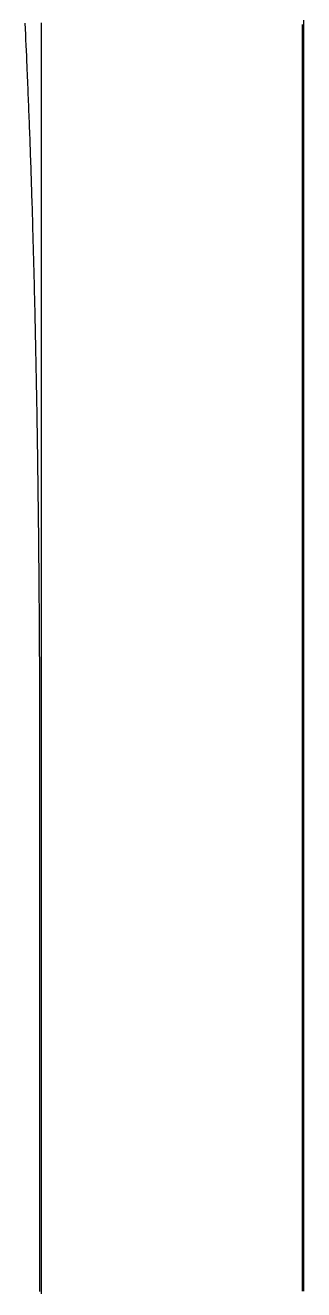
# Model space of a CAD drawing. Header units: millimetres. Extents: x -253 to 256, y -315 to 312.
# Drawn here: x -81.16 to -72.77, y -141.14 to -103.08 of the extents above; entities that cross this region are included whole.
import ezdxf

# ---------------------------------------------------------------- set-up
doc = ezdxf.new("R2010")
doc.units = ezdxf.units.MM
doc.layers.add('SKETCH', color=5, linetype='Continuous')

msp = doc.modelspace()

# ---------------------------------------------------------------- linework, layer by layer
at = {"layer": 'SKETCH', "flags": 128}
for points in [[(-80.722, -141.201), (-80.722, -140.97), (-80.722, -140.739), (-80.722, -140.508), (-80.722, -140.276), (-80.722, -140.045), (-80.722, -139.814), (-80.722, -139.583), (-80.722, -139.352), (-80.722, -139.12), (-80.722, -138.889), (-80.722, -138.658), (-80.722, -138.427), (-80.722, -138.195), (-80.722, -137.964), (-80.722, -137.733), (-80.722, -137.502), (-80.722, -137.27), (-80.722, -137.039), (-80.722, -136.808), (-80.722, -136.577), (-80.722, -136.345), (-80.722, -136.114), (-80.722, -135.883), (-80.722, -135.652), (-80.722, -135.42), (-80.722, -135.189), (-80.722, -134.958), (-80.722, -134.727), (-80.722, -134.495), (-80.722, -134.264), (-80.722, -134.033), (-80.722, -133.801), (-80.722, -133.57), (-80.722, -133.339), (-80.722, -133.108), (-80.722, -132.876), (-80.722, -132.645), (-80.722, -132.414), (-80.722, -132.183), (-80.722, -131.951), (-80.722, -131.72), (-80.722, -131.489), (-80.722, -131.257), (-80.722, -131.026), (-80.722, -130.795), (-80.722, -130.564), (-80.722, -130.331), (-80.722, -130.096), (-80.722, -129.86), (-80.722, -129.621), (-80.722, -129.382), (-80.722, -129.141), (-80.722, -128.9), (-80.722, -128.659), (-80.722, -128.417), (-80.722, -128.176), (-80.722, -127.936), (-80.722, -127.696), (-80.722, -127.458), (-80.722, -127.221), (-80.722, -126.986), (-80.722, -126.754), (-80.722, -126.524), (-80.722, -126.297), (-80.722, -126.073), (-80.722, -125.853), (-80.722, -125.636), (-80.722, -125.424), (-80.722, -125.216), (-80.722, -125.013), (-80.723, -124.861), (-80.723, -124.711), (-80.723, -124.564), (-80.723, -124.419), (-80.723, -124.277), (-80.724, -124.137), (-80.724, -123.998), (-80.724, -123.861), (-80.724, -123.726), (-80.724, -123.592), (-80.725, -123.459), (-80.725, -123.328), (-80.725, -123.197), (-80.725, -123.066), (-80.726, -122.936), (-80.726, -122.806), (-80.726, -122.677), (-80.727, -122.547), (-80.727, -122.417), (-80.728, -122.286), (-80.728, -122.155), (-80.729, -122.023), (-80.73, -121.89), (-80.73, -121.756), (-80.731, -121.621), (-80.732, -121.486), (-80.732, -121.351), (-80.733, -121.216), (-80.734, -121.082), (-80.735, -120.947), (-80.736, -120.812), (-80.737, -120.678), (-80.738, -120.543), (-80.739, -120.409), (-80.74, -120.274), (-80.741, -120.14), (-80.742, -120.006), (-80.743, -119.872), (-80.744, -119.738), (-80.745, -119.604), (-80.747, -119.47), (-80.748, -119.337), (-80.749, -119.203), (-80.75, -119.07), (-80.752, -118.937), (-80.753, -118.804), (-80.754, -118.672), (-80.756, -118.539), (-80.757, -118.407), (-80.758, -118.274), (-80.76, -118.142), (-80.761, -118.01), (-80.763, -117.878), (-80.764, -117.746), (-80.766, -117.614), (-80.767, -117.482), (-80.769, -117.351), (-80.77, -117.219), (-80.772, -117.088), (-80.774, -116.957), (-80.775, -116.826), (-80.777, -116.695), (-80.779, -116.565), (-80.78, -116.434), (-80.782, -116.304), (-80.784, -116.174), (-80.786, -116.044), (-80.788, -115.915), (-80.79, -115.785), (-80.791, -115.656), (-80.793, -115.527), (-80.795, -115.399), (-80.797, -115.27), (-80.799, -115.142), (-80.802, -115.014), (-80.804, -114.886), (-80.806, -114.758), (-80.808, -114.63), (-80.81, -114.503), (-80.812, -114.376), (-80.815, -114.249), (-80.817, -114.122), (-80.819, -113.995), (-80.822, -113.869), (-80.824, -113.742), (-80.826, -113.616), (-80.829, -113.491), (-80.831, -113.365), (-80.834, -113.24), (-80.836, -113.115), (-80.839, -112.99), (-80.841, -112.866), (-80.844, -112.742), (-80.846, -112.618), (-80.849, -112.494), (-80.852, -112.371), (-80.854, -112.248), (-80.857, -112.126), (-80.86, -112.003), (-80.863, -111.881), (-80.865, -111.759), (-80.868, -111.637), (-80.871, -111.515), (-80.874, -111.394), (-80.877, -111.273), (-80.879, -111.152), (-80.882, -111.032), (-80.885, -110.912), (-80.888, -110.792), (-80.891, -110.672), (-80.894, -110.553), (-80.897, -110.434), (-80.9, -110.315), (-80.903, -110.196), (-80.907, -110.078), (-80.91, -109.961), (-80.913, -109.843), (-80.916, -109.726), (-80.919, -109.61), (-80.922, -109.493), (-80.926, -109.377), (-80.929, -109.261), (-80.932, -109.146), (-80.936, -109.031), (-80.939, -108.916), (-80.942, -108.801), (-80.946, -108.687), (-80.949, -108.573), (-80.953, -108.459), (-80.956, -108.346), (-80.96, -108.233), (-80.963, -108.12), (-80.967, -108.008), (-80.97, -107.896), (-80.974, -107.784), (-80.978, -107.673), (-80.981, -107.562), (-80.985, -107.451), (-80.989, -107.341), (-80.992, -107.231), (-80.996, -107.122), (-81, -107.013), (-81.004, -106.904), (-81.008, -106.796), (-81.011, -106.689), (-81.015, -106.584), (-81.019, -106.479), (-81.023, -106.376), (-81.027, -106.274), (-81.03, -106.173), (-81.034, -106.073), (-81.038, -105.973), (-81.042, -105.873), (-81.046, -105.774), (-81.05, -105.675), (-81.054, -105.575), (-81.058, -105.476), (-81.062, -105.376), (-81.066, -105.275), (-81.07, -105.173), (-81.074, -105.071), (-81.079, -104.967), (-81.083, -104.862), (-81.087, -104.756), (-81.092, -104.648), (-81.097, -104.538), (-81.101, -104.427), (-81.106, -104.313), (-81.112, -104.16), (-81.119, -104.004), (-81.126, -103.846), (-81.133, -103.684), (-81.14, -103.52), (-81.147, -103.354), (-81.154, -103.186), (-81.162, -103.016)], [(-80.671, -141.27), (-80.671, -141.057), (-80.671, -140.844), (-80.671, -140.632), (-80.671, -140.419), (-80.671, -140.207), (-80.671, -139.994), (-80.671, -139.782), (-80.671, -139.569), (-80.671, -139.357), (-80.671, -139.144), (-80.671, -138.931), (-80.671, -138.719), (-80.671, -138.506), (-80.671, -138.294), (-80.671, -138.081), (-80.671, -137.869), (-80.671, -137.656), (-80.671, -137.444), (-80.671, -137.231), (-80.671, -137.018), (-80.671, -136.806), (-80.671, -136.593), (-80.671, -136.381), (-80.671, -136.168), (-80.671, -135.956), (-80.671, -135.743), (-80.671, -135.53), (-80.671, -135.318), (-80.671, -135.105), (-80.671, -134.893), (-80.671, -134.68), (-80.671, -134.468), (-80.671, -134.255), (-80.671, -134.043), (-80.671, -133.83), (-80.671, -133.617), (-80.671, -133.405), (-80.671, -133.192), (-80.671, -132.98), (-80.671, -132.767), (-80.671, -132.555), (-80.671, -132.342), (-80.671, -132.13), (-80.671, -131.917), (-80.671, -131.704), (-80.671, -131.492), (-80.671, -131.279), (-80.671, -131.067), (-80.671, -130.854), (-80.671, -130.642), (-80.671, -130.429), (-80.671, -130.216), (-80.671, -130.004), (-80.671, -129.791), (-80.671, -129.579), (-80.671, -129.366), (-80.671, -129.154), (-80.671, -128.941), (-80.671, -128.729), (-80.671, -128.516), (-80.671, -128.304), (-80.671, -128.091), (-80.671, -127.879), (-80.671, -127.666), (-80.671, -127.454), (-80.671, -127.241), (-80.671, -127.028), (-80.671, -126.816), (-80.671, -126.603), (-80.671, -126.391), (-80.671, -126.178), (-80.671, -125.966), (-80.671, -125.753), (-80.671, -125.541), (-80.671, -125.328), (-80.671, -125.116), (-80.671, -124.903), (-80.671, -124.691), (-80.671, -124.478), (-80.671, -124.266), (-80.671, -124.053), (-80.671, -123.841), (-80.671, -123.628), (-80.671, -123.416), (-80.671, -123.203), (-80.671, -122.991), (-80.671, -122.778), (-80.671, -122.565), (-80.671, -122.353), (-80.671, -122.14), (-80.671, -121.928), (-80.671, -121.715), (-80.671, -121.503), (-80.671, -121.29), (-80.671, -121.077), (-80.671, -120.865), (-80.671, -120.652), (-80.671, -120.44), (-80.671, -120.227), (-80.671, -120.015), (-80.671, -119.802), (-80.671, -119.59), (-80.671, -119.377), (-80.671, -119.164), (-80.671, -118.952), (-80.671, -118.739), (-80.671, -118.527), (-80.671, -118.314), (-80.671, -118.102), (-80.671, -117.889), (-80.671, -117.677), (-80.671, -117.464), (-80.671, -117.251), (-80.671, -117.039), (-80.671, -116.826), (-80.671, -116.614), (-80.671, -116.401), (-80.671, -116.189), (-80.671, -115.976), (-80.671, -115.763), (-80.671, -115.551), (-80.671, -115.338), (-80.671, -115.126), (-80.671, -114.913), (-80.671, -114.701), (-80.671, -114.488), (-80.671, -114.276), (-80.671, -114.063), (-80.671, -113.85), (-80.671, -113.638), (-80.671, -113.425), (-80.671, -113.213), (-80.671, -113), (-80.671, -112.788), (-80.671, -112.575), (-80.671, -112.363), (-80.671, -112.15), (-80.671, -111.937), (-80.671, -111.725), (-80.671, -111.512), (-80.671, -111.3), (-80.671, -111.087), (-80.671, -110.875), (-80.671, -110.662), (-80.671, -110.45), (-80.671, -110.237), (-80.671, -110.024), (-80.671, -109.812), (-80.671, -109.599), (-80.671, -109.387), (-80.671, -109.174), (-80.671, -108.962), (-80.671, -108.749), (-80.671, -108.536), (-80.671, -108.324), (-80.671, -108.111), (-80.671, -107.899), (-80.671, -107.686), (-80.671, -107.474), (-80.671, -107.261), (-80.671, -107.049), (-80.671, -106.836), (-80.671, -106.623), (-80.671, -106.411), (-80.671, -106.198), (-80.671, -105.986), (-80.671, -105.773), (-80.671, -105.561), (-80.671, -105.348), (-80.671, -105.136), (-80.671, -104.923), (-80.671, -104.71), (-80.671, -104.498), (-80.671, -104.285), (-80.671, -104.073), (-80.671, -103.86), (-80.671, -103.648), (-80.671, -103.435), (-80.671, -103.223), (-80.671, -103.01)], [(-72.816, -141.188), (-72.816, -140.976), (-72.816, -140.764), (-72.816, -140.552), (-72.816, -140.341), (-72.816, -140.129), (-72.816, -139.917), (-72.816, -139.705), (-72.816, -139.493), (-72.816, -139.282), (-72.816, -139.07), (-72.816, -138.858), (-72.816, -138.646), (-72.816, -138.434), (-72.816, -138.223), (-72.816, -138.011), (-72.816, -137.799), (-72.816, -137.587), (-72.816, -137.375), (-72.816, -137.164), (-72.816, -136.952), (-72.816, -136.74), (-72.816, -136.528), (-72.816, -136.316), (-72.816, -136.104), (-72.816, -135.893), (-72.816, -135.681), (-72.816, -135.469), (-72.816, -135.257), (-72.816, -135.045), (-72.816, -134.833), (-72.816, -134.622), (-72.816, -134.41), (-72.816, -134.198), (-72.816, -133.986), (-72.816, -133.774), (-72.816, -133.562), (-72.816, -133.351), (-72.816, -133.139), (-72.816, -132.927), (-72.816, -132.715), (-72.816, -132.503), (-72.816, -132.291), (-72.816, -132.079), (-72.816, -131.868), (-72.816, -131.656), (-72.816, -131.444), (-72.816, -131.232), (-72.816, -131.02), (-72.816, -130.808), (-72.816, -130.597), (-72.816, -130.385), (-72.816, -130.173), (-72.816, -129.961), (-72.816, -129.749), (-72.816, -129.537), (-72.816, -129.326), (-72.816, -129.114), (-72.816, -128.902), (-72.816, -128.69), (-72.816, -128.478), (-72.816, -128.266), (-72.816, -128.055), (-72.816, -127.843), (-72.816, -127.631), (-72.816, -127.419), (-72.816, -127.207), (-72.816, -126.995), (-72.816, -126.783), (-72.816, -126.572), (-72.816, -126.36), (-72.816, -126.148), (-72.816, -125.936), (-72.816, -125.724), (-72.816, -125.512), (-72.816, -125.301), (-72.816, -125.089), (-72.816, -124.877), (-72.816, -124.665), (-72.816, -124.453), (-72.816, -124.241), (-72.816, -124.03), (-72.816, -123.818), (-72.816, -123.606), (-72.816, -123.394), (-72.816, -123.182), (-72.816, -122.97), (-72.816, -122.759), (-72.816, -122.547), (-72.816, -122.335), (-72.816, -122.123), (-72.816, -121.911), (-72.816, -121.699), (-72.816, -121.488), (-72.816, -121.276), (-72.816, -121.064), (-72.816, -120.852), (-72.816, -120.64), (-72.816, -120.428), (-72.816, -120.216), (-72.816, -120.005), (-72.816, -119.793), (-72.816, -119.581), (-72.816, -119.369), (-72.816, -119.157), (-72.816, -118.945), (-72.816, -118.734), (-72.816, -118.522), (-72.816, -118.31), (-72.816, -118.098), (-72.816, -117.886), (-72.816, -117.674), (-72.816, -117.463), (-72.816, -117.251), (-72.816, -117.039), (-72.816, -116.827), (-72.816, -116.615), (-72.816, -116.403), (-72.816, -116.192), (-72.816, -115.98), (-72.816, -115.768), (-72.816, -115.556), (-72.816, -115.344), (-72.816, -115.133), (-72.816, -114.921), (-72.816, -114.709), (-72.816, -114.497), (-72.816, -114.286), (-72.816, -114.074), (-72.816, -113.862), (-72.816, -113.65), (-72.816, -113.438), (-72.816, -113.227), (-72.816, -113.015), (-72.816, -112.803), (-72.816, -112.591), (-72.816, -112.379), (-72.816, -112.168), (-72.816, -111.956), (-72.816, -111.744), (-72.816, -111.532), (-72.816, -111.32), (-72.816, -111.108), (-72.816, -110.897), (-72.816, -110.685), (-72.816, -110.473), (-72.816, -110.261), (-72.816, -110.049), (-72.816, -109.837), (-72.816, -109.626), (-72.816, -109.414), (-72.816, -109.202), (-72.816, -108.99), (-72.816, -108.778), (-72.816, -108.566), (-72.816, -108.355), (-72.816, -108.143), (-72.816, -107.931), (-72.816, -107.719), (-72.816, -107.507), (-72.816, -107.295), (-72.816, -107.083), (-72.816, -106.872), (-72.816, -106.66), (-72.816, -106.448), (-72.816, -106.236), (-72.816, -106.024), (-72.816, -105.812), (-72.816, -105.601), (-72.816, -105.389), (-72.816, -105.177), (-72.816, -104.965), (-72.816, -104.753), (-72.816, -104.541), (-72.816, -104.33), (-72.816, -104.118), (-72.816, -103.906), (-72.816, -103.694), (-72.816, -103.482), (-72.816, -103.27), (-72.816, -103.059)], [(-72.774, -141.19), (-72.774, -140.977), (-72.774, -140.765), (-72.774, -140.552), (-72.774, -140.34), (-72.774, -140.127), (-72.774, -139.914), (-72.774, -139.702), (-72.774, -139.489), (-72.774, -139.277), (-72.774, -139.064), (-72.774, -138.852), (-72.774, -138.639), (-72.774, -138.426), (-72.774, -138.214), (-72.774, -138.001), (-72.774, -137.789), (-72.774, -137.576), (-72.774, -137.363), (-72.774, -137.151), (-72.774, -136.938), (-72.774, -136.726), (-72.774, -136.513), (-72.774, -136.301), (-72.774, -136.088), (-72.774, -135.876), (-72.774, -135.663), (-72.774, -135.45), (-72.774, -135.238), (-72.774, -135.025), (-72.774, -134.813), (-72.774, -134.6), (-72.774, -134.388), (-72.774, -134.175), (-72.774, -133.963), (-72.774, -133.75), (-72.774, -133.538), (-72.774, -133.325), (-72.774, -133.112), (-72.774, -132.9), (-72.774, -132.687), (-72.774, -132.475), (-72.774, -132.262), (-72.774, -132.05), (-72.774, -131.837), (-72.774, -131.624), (-72.774, -131.412), (-72.774, -131.199), (-72.774, -130.987), (-72.774, -130.774), (-72.774, -130.562), (-72.774, -130.349), (-72.774, -130.136), (-72.774, -129.924), (-72.774, -129.711), (-72.774, -129.499), (-72.774, -129.286), (-72.774, -129.073), (-72.774, -128.861), (-72.774, -128.648), (-72.774, -128.436), (-72.774, -128.223), (-72.774, -128.01), (-72.774, -127.798), (-72.774, -127.585), (-72.774, -127.373), (-72.774, -127.16), (-72.774, -126.947), (-72.774, -126.735), (-72.774, -126.522), (-72.774, -126.31), (-72.774, -126.097), (-72.774, -125.884), (-72.774, -125.672), (-72.774, -125.459), (-72.774, -125.247), (-72.774, -125.034), (-72.774, -124.822), (-72.774, -124.609), (-72.774, -124.396), (-72.774, -124.184), (-72.774, -123.971), (-72.774, -123.759), (-72.774, -123.546), (-72.774, -123.333), (-72.774, -123.121), (-72.774, -122.908), (-72.774, -122.696), (-72.774, -122.483), (-72.774, -122.27), (-72.774, -122.058), (-72.774, -121.845), (-72.774, -121.633), (-72.774, -121.42), (-72.774, -121.208), (-72.774, -120.995), (-72.774, -120.783), (-72.774, -120.57), (-72.774, -120.357), (-72.774, -120.145), (-72.774, -119.932), (-72.774, -119.72), (-72.774, -119.507), (-72.774, -119.295), (-72.774, -119.082), (-72.774, -118.87), (-72.774, -118.657), (-72.774, -118.445), (-72.774, -118.232), (-72.774, -118.019), (-72.774, -117.807), (-72.774, -117.594), (-72.774, -117.382), (-72.774, -117.169), (-72.774, -116.957), (-72.774, -116.744), (-72.774, -116.532), (-72.774, -116.319), (-72.774, -116.106), (-72.774, -115.894), (-72.774, -115.681), (-72.774, -115.469), (-72.774, -115.256), (-72.774, -115.043), (-72.774, -114.831), (-72.774, -114.618), (-72.774, -114.406), (-72.774, -114.193), (-72.774, -113.98), (-72.774, -113.768), (-72.774, -113.555), (-72.774, -113.343), (-72.774, -113.13), (-72.774, -112.917), (-72.774, -112.705), (-72.774, -112.492), (-72.774, -112.28), (-72.774, -112.067), (-72.774, -111.855), (-72.774, -111.642), (-72.774, -111.429), (-72.774, -111.217), (-72.774, -111.004), (-72.774, -110.792), (-72.774, -110.579), (-72.774, -110.366), (-72.774, -110.154), (-72.774, -109.941), (-72.774, -109.729), (-72.774, -109.516), (-72.774, -109.303), (-72.774, -109.091), (-72.774, -108.878), (-72.774, -108.666), (-72.774, -108.453), (-72.774, -108.24), (-72.774, -108.028), (-72.774, -107.815), (-72.774, -107.603), (-72.774, -107.39), (-72.774, -107.177), (-72.774, -106.965), (-72.774, -106.752), (-72.774, -106.54), (-72.774, -106.327), (-72.774, -106.115), (-72.774, -105.902), (-72.774, -105.69), (-72.774, -105.477), (-72.774, -105.264), (-72.774, -105.052), (-72.774, -104.839), (-72.774, -104.627), (-72.774, -104.414), (-72.774, -104.202), (-72.774, -103.989), (-72.774, -103.777), (-72.774, -103.564), (-72.774, -103.351), (-72.774, -103.139), (-72.774, -102.926)]]:
    msp.add_lwpolyline(points, dxfattribs=at)

doc.saveas('drawing.dxf')
